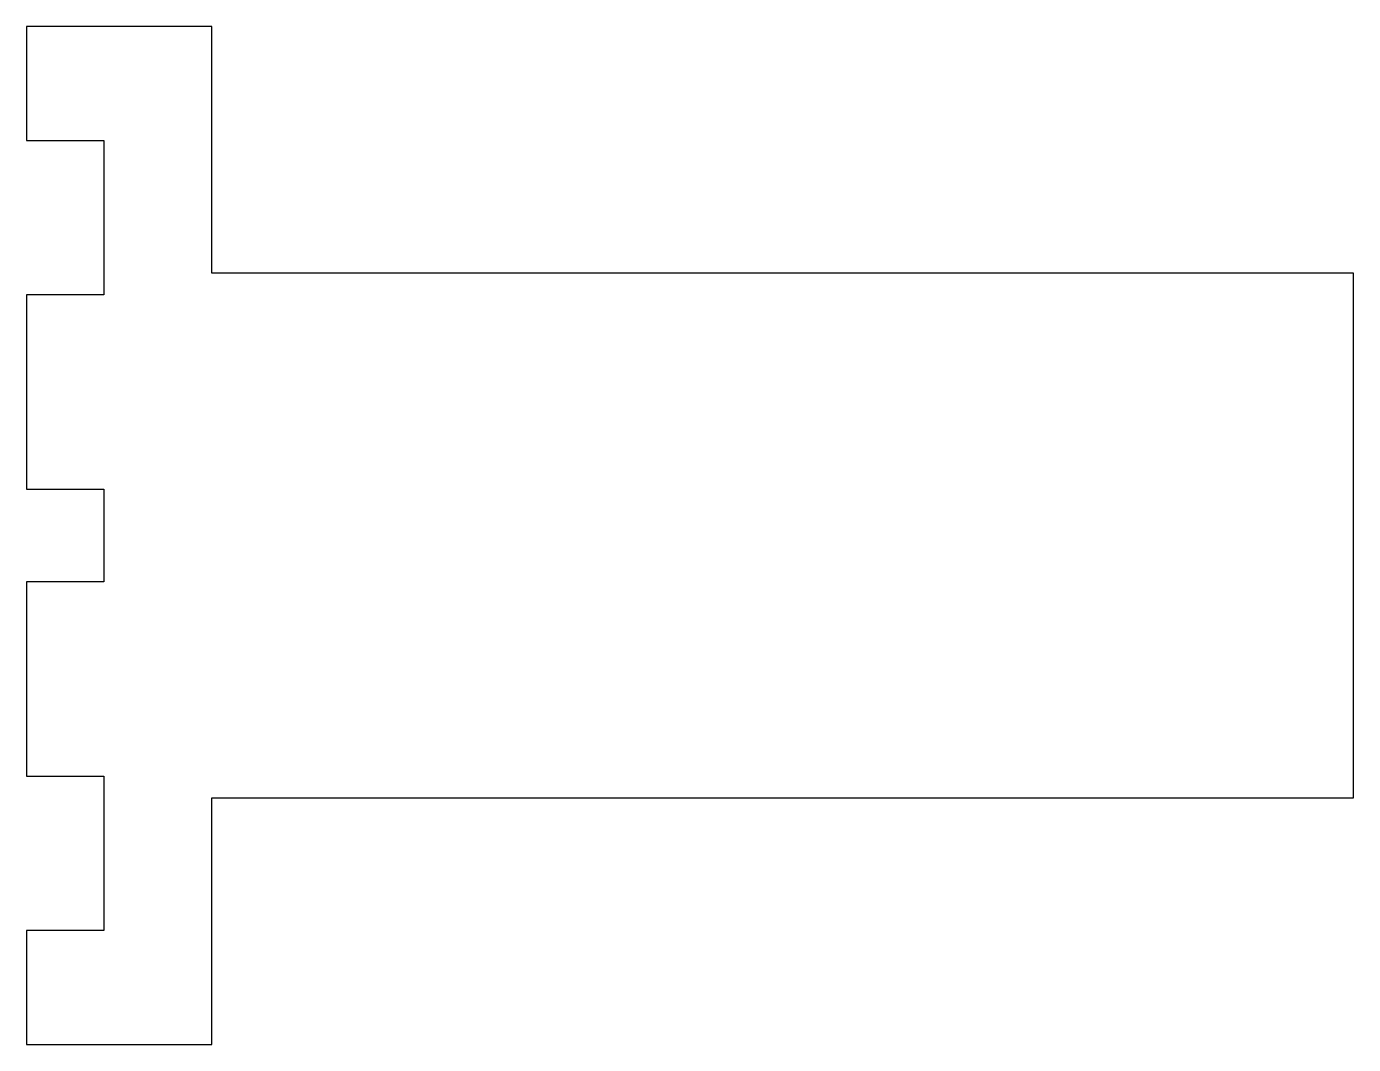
# Model space of a CAD drawing. Header units: millimetres. Extents: x -6 to 37, y -16.5 to 16.5.
import ezdxf

# ---------------------------------------------------------------- set-up
doc = ezdxf.new("R2010")
doc.units = ezdxf.units.MM
doc.layers.get('0').update_dxf_attribs({"linetype": 'CONTINUOUS'})

msp = doc.modelspace()

# ---------------------------------------------------------------- linework, layer by layer
msp.add_lwpolyline([(0, 16.5), (-6, 16.5), (-6, 12.8), (-3.5, 12.8), (-3.5, 7.8), (-6, 7.8), (-6, 1.5), (-3.5, 1.5), (-3.5, -1.5), (-6, -1.5), (-6, -7.8), (-3.5, -7.8), (-3.5, -12.8), (-6, -12.8), (-6, -16.5), (0, -16.5), (0, -8.5), (37, -8.5), (37, 8.5), (0, 8.5)], close=True)

doc.saveas('drawing.dxf')
